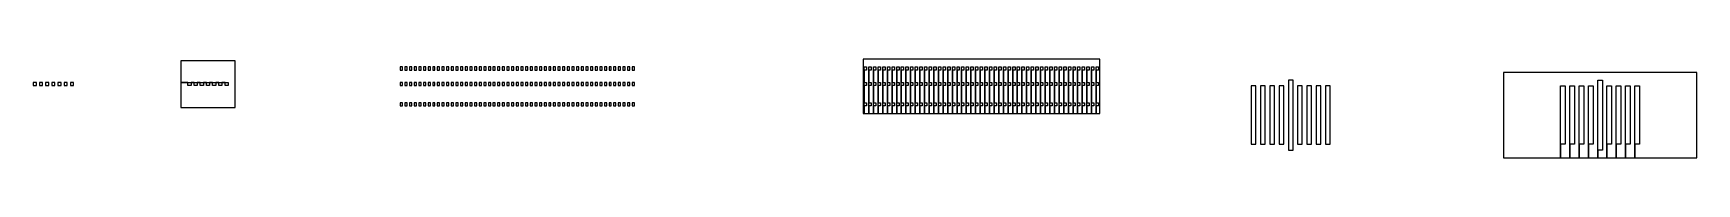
# Model space of a CAD drawing. Extents: x -1658 to 13316, y -10535 to 2882.
# Drawn here: x 3718 to 5869, y -8455 to -8328 of the extents above; entities that cross this region are included whole.
import ezdxf

# ---------------------------------------------------------------- set-up
doc = ezdxf.new("R2010")
doc.units = 0
doc.header["$MEASUREMENT"] = 0

msp = doc.modelspace()

# ---------------------------------------------------------------- linework, layer by layer
for points in [[(3908.7, -8390), (3978.7, -8390), (3978.7, -8330), (3908.7, -8330), (3908.7, -8358), (3969.7, -8358), (3969.7, -8362), (3965.7, -8362), (3965.7, -8358), (3961.7, -8358), (3961.7, -8362), (3957.7, -8362), (3957.7, -8358), (3953.7, -8358), (3953.7, -8362), (3949.7, -8362), (3949.7, -8358), (3945.7, -8358), (3945.7, -8362), (3941.7, -8362), (3941.7, -8358), (3937.7, -8358), (3937.7, -8362), (3933.7, -8362), (3933.7, -8358), (3929.7, -8358), (3929.7, -8362), (3925.7, -8362), (3925.7, -8358), (3921.7, -8358), (3921.7, -8362), (3917.7, -8362), (3917.7, -8358), (3908.7, -8358), (3908.7, -8390)], [(4192.2, -8342), (4195.2, -8342), (4195.2, -8338), (4192.2, -8338), (4192.2, -8342)], [(4198.2, -8342), (4201.2, -8342), (4201.2, -8338), (4198.2, -8338), (4198.2, -8342)], [(4204.2, -8342), (4207.2, -8342), (4207.2, -8338), (4204.2, -8338), (4204.2, -8342)], [(4210.2, -8342), (4213.2, -8342), (4213.2, -8338), (4210.2, -8338), (4210.2, -8342)], [(4216.2, -8342), (4219.2, -8342), (4219.2, -8338), (4216.2, -8338), (4216.2, -8342)], [(4222.2, -8342), (4225.2, -8342), (4225.2, -8338), (4222.2, -8338), (4222.2, -8342)], [(4228.2, -8342), (4231.2, -8342), (4231.2, -8338), (4228.2, -8338), (4228.2, -8342)], [(4234.2, -8342), (4237.2, -8342), (4237.2, -8338), (4234.2, -8338), (4234.2, -8342)], [(4240.2, -8342), (4243.2, -8342), (4243.2, -8338), (4240.2, -8338), (4240.2, -8342)], [(4246.2, -8342), (4249.2, -8342), (4249.2, -8338), (4246.2, -8338), (4246.2, -8342)], [(4252.2, -8342), (4255.2, -8342), (4255.2, -8338), (4252.2, -8338), (4252.2, -8342)], [(4258.2, -8342), (4261.2, -8342), (4261.2, -8338), (4258.2, -8338), (4258.2, -8342)], [(4264.2, -8342), (4267.2, -8342), (4267.2, -8338), (4264.2, -8338), (4264.2, -8342)], [(4270.2, -8342), (4273.2, -8342), (4273.2, -8338), (4270.2, -8338), (4270.2, -8342)], [(4276.2, -8342), (4279.2, -8342), (4279.2, -8338), (4276.2, -8338), (4276.2, -8342)], [(4282.2, -8342), (4285.2, -8342), (4285.2, -8338), (4282.2, -8338), (4282.2, -8342)], [(4288.2, -8342), (4291.2, -8342), (4291.2, -8338), (4288.2, -8338), (4288.2, -8342)], [(4294.2, -8342), (4297.2, -8342), (4297.2, -8338), (4294.2, -8338), (4294.2, -8342)], [(4300.2, -8342), (4303.2, -8342), (4303.2, -8338), (4300.2, -8338), (4300.2, -8342)], [(4306.2, -8342), (4309.2, -8342), (4309.2, -8338), (4306.2, -8338), (4306.2, -8342)], [(4312.2, -8342), (4315.2, -8342), (4315.2, -8338), (4312.2, -8338), (4312.2, -8342)], [(4318.2, -8342), (4321.2, -8342), (4321.2, -8338), (4318.2, -8338), (4318.2, -8342)], [(4324.2, -8342), (4327.2, -8342), (4327.2, -8338), (4324.2, -8338), (4324.2, -8342)], [(4330.2, -8342), (4333.2, -8342), (4333.2, -8338), (4330.2, -8338), (4330.2, -8342)], [(4336.2, -8342), (4339.2, -8342), (4339.2, -8338), (4336.2, -8338), (4336.2, -8342)], [(4342.2, -8342), (4345.2, -8342), (4345.2, -8338), (4342.2, -8338), (4342.2, -8342)], [(4348.2, -8342), (4351.2, -8342), (4351.2, -8338), (4348.2, -8338), (4348.2, -8342)], [(4354.2, -8342), (4357.2, -8342), (4357.2, -8338), (4354.2, -8338), (4354.2, -8342)], [(4360.2, -8342), (4363.2, -8342), (4363.2, -8338), (4360.2, -8338), (4360.2, -8342)], [(4366.2, -8342), (4369.2, -8342), (4369.2, -8338), (4366.2, -8338), (4366.2, -8342)], [(4372.2, -8342), (4375.2, -8342), (4375.2, -8338), (4372.2, -8338), (4372.2, -8342)], [(4378.2, -8342), (4381.2, -8342), (4381.2, -8338), (4378.2, -8338), (4378.2, -8342)], [(4384.2, -8342), (4387.2, -8342), (4387.2, -8338), (4384.2, -8338), (4384.2, -8342)], [(4390.2, -8342), (4393.2, -8342), (4393.2, -8338), (4390.2, -8338), (4390.2, -8342)], [(4396.2, -8342), (4399.2, -8342), (4399.2, -8338), (4396.2, -8338), (4396.2, -8342)], [(4402.2, -8342), (4405.2, -8342), (4405.2, -8338), (4402.2, -8338), (4402.2, -8342)], [(4408.2, -8342), (4411.2, -8342), (4411.2, -8338), (4408.2, -8338), (4408.2, -8342)], [(4414.2, -8342), (4417.2, -8342), (4417.2, -8338), (4414.2, -8338), (4414.2, -8342)], [(4420.2, -8342), (4423.2, -8342), (4423.2, -8338), (4420.2, -8338), (4420.2, -8342)], [(4426.2, -8342), (4429.2, -8342), (4429.2, -8338), (4426.2, -8338), (4426.2, -8342)], [(4432.2, -8342), (4435.2, -8342), (4435.2, -8338), (4432.2, -8338), (4432.2, -8342)], [(4438.2, -8342), (4441.2, -8342), (4441.2, -8338), (4438.2, -8338), (4438.2, -8342)], [(4444.2, -8342), (4447.2, -8342), (4447.2, -8338), (4444.2, -8338), (4444.2, -8342)], [(4450.2, -8342), (4453.2, -8342), (4453.2, -8338), (4450.2, -8338), (4450.2, -8342)], [(4456.2, -8342), (4459.2, -8342), (4459.2, -8338), (4456.2, -8338), (4456.2, -8342)], [(4462.2, -8342), (4465.2, -8342), (4465.2, -8338), (4462.2, -8338), (4462.2, -8342)], [(4468.2, -8342), (4471.2, -8342), (4471.2, -8338), (4468.2, -8338), (4468.2, -8342)], [(4474.2, -8342), (4477.2, -8342), (4477.2, -8338), (4474.2, -8338), (4474.2, -8342)], [(4480.2, -8342), (4483.2, -8342), (4483.2, -8338), (4480.2, -8338), (4480.2, -8342)], [(4486.2, -8342), (4489.2, -8342), (4489.2, -8338), (4486.2, -8338), (4486.2, -8342)], [(4492.2, -8342), (4495.2, -8342), (4495.2, -8338), (4492.2, -8338), (4492.2, -8342)], [(4790.7, -8398), (4792.2, -8398), (4792.2, -8338), (4795.2, -8338), (4795.2, -8342), (4792.2, -8342), (4792.2, -8358), (4795.2, -8358), (4795.2, -8362), (4792.2, -8362), (4792.2, -8384), (4795.2, -8384), (4795.2, -8388), (4792.2, -8388), (4792.2, -8398), (4798.2, -8398), (4798.2, -8338), (4801.2, -8338), (4801.2, -8342), (4798.2, -8342), (4798.2, -8358), (4801.2, -8358), (4801.2, -8362), (4798.2, -8362), (4798.2, -8384), (4801.2, -8384), (4801.2, -8388), (4798.2, -8388), (4798.2, -8398), (4804.2, -8398), (4804.2, -8338), (4807.2, -8338), (4807.2, -8342), (4804.2, -8342), (4804.2, -8358), (4807.2, -8358), (4807.2, -8362), (4804.2, -8362), (4804.2, -8384), (4807.2, -8384), (4807.2, -8388), (4804.2, -8388), (4804.2, -8398), (4810.2, -8398), (4810.2, -8338), (4813.2, -8338), (4813.2, -8342), (4810.2, -8342), (4810.2, -8358), (4813.2, -8358), (4813.2, -8362), (4810.2, -8362), (4810.2, -8384), (4813.2, -8384), (4813.2, -8388), (4810.2, -8388), (4810.2, -8398), (4816.2, -8398), (4816.2, -8338), (4819.2, -8338), (4819.2, -8342), (4816.2, -8342), (4816.2, -8358), (4819.2, -8358), (4819.2, -8362), (4816.2, -8362), (4816.2, -8384), (4819.2, -8384), (4819.2, -8388), (4816.2, -8388), (4816.2, -8398), (4822.2, -8398), (4822.2, -8338), (4825.2, -8338), (4825.2, -8342), (4822.2, -8342), (4822.2, -8358), (4825.2, -8358), (4825.2, -8362), (4822.2, -8362), (4822.2, -8384), (4825.2, -8384), (4825.2, -8388), (4822.2, -8388), (4822.2, -8398), (4828.2, -8398), (4828.2, -8338), (4831.2, -8338), (4831.2, -8342), (4828.2, -8342), (4828.2, -8358), (4831.2, -8358), (4831.2, -8362), (4828.2, -8362), (4828.2, -8384), (4831.2, -8384), (4831.2, -8388), (4828.2, -8388), (4828.2, -8398), (4834.2, -8398), (4834.2, -8338), (4837.2, -8338), (4837.2, -8342), (4834.2, -8342), (4834.2, -8358), (4837.2, -8358), (4837.2, -8362), (4834.2, -8362), (4834.2, -8384), (4837.2, -8384), (4837.2, -8388), (4834.2, -8388), (4834.2, -8398), (4840.2, -8398), (4840.2, -8338), (4843.2, -8338), (4843.2, -8342), (4840.2, -8342), (4840.2, -8358), (4843.2, -8358), (4843.2, -8362), (4840.2, -8362), (4840.2, -8384), (4843.2, -8384), (4843.2, -8388), (4840.2, -8388), (4840.2, -8398), (4846.2, -8398), (4846.2, -8338), (4849.2, -8338), (4849.2, -8342), (4846.2, -8342), (4846.2, -8358), (4849.2, -8358), (4849.2, -8362), (4846.2, -8362), (4846.2, -8384), (4849.2, -8384), (4849.2, -8388), (4846.2, -8388), (4846.2, -8398), (4852.2, -8398), (4852.2, -8338), (4855.2, -8338), (4855.2, -8342), (4852.2, -8342), (4852.2, -8358), (4855.2, -8358), (4855.2, -8362), (4852.2, -8362), (4852.2, -8384), (4855.2, -8384), (4855.2, -8388), (4852.2, -8388), (4852.2, -8398), (4858.2, -8398), (4858.2, -8338), (4861.2, -8338), (4861.2, -8342), (4858.2, -8342), (4858.2, -8358), (4861.2, -8358), (4861.2, -8362), (4858.2, -8362), (4858.2, -8384), (4861.2, -8384), (4861.2, -8388), (4858.2, -8388), (4858.2, -8398), (4864.2, -8398), (4864.2, -8338), (4867.2, -8338), (4867.2, -8342), (4864.2, -8342), (4864.2, -8358), (4867.2, -8358), (4867.2, -8362), (4864.2, -8362), (4864.2, -8384), (4867.2, -8384), (4867.2, -8388), (4864.2, -8388), (4864.2, -8398), (4870.2, -8398), (4870.2, -8338), (4873.2, -8338), (4873.2, -8342), (4870.2, -8342), (4870.2, -8358), (4873.2, -8358), (4873.2, -8362), (4870.2, -8362), (4870.2, -8384), (4873.2, -8384), (4873.2, -8388), (4870.2, -8388), (4870.2, -8398), (4876.2, -8398), (4876.2, -8338), (4879.2, -8338), (4879.2, -8342), (4876.2, -8342), (4876.2, -8358), (4879.2, -8358), (4879.2, -8362), (4876.2, -8362), (4876.2, -8384), (4879.2, -8384), (4879.2, -8388), (4876.2, -8388), (4876.2, -8398), (4882.2, -8398), (4882.2, -8338), (4885.2, -8338), (4885.2, -8342), (4882.2, -8342), (4882.2, -8358), (4885.2, -8358), (4885.2, -8362), (4882.2, -8362), (4882.2, -8384), (4885.2, -8384), (4885.2, -8388), (4882.2, -8388), (4882.2, -8398), (4888.2, -8398), (4888.2, -8338), (4891.2, -8338), (4891.2, -8342), (4888.2, -8342), (4888.2, -8358), (4891.2, -8358), (4891.2, -8362), (4888.2, -8362), (4888.2, -8384), (4891.2, -8384), (4891.2, -8388), (4888.2, -8388), (4888.2, -8398), (4894.2, -8398), (4894.2, -8338), (4897.2, -8338), (4897.2, -8342), (4894.2, -8342), (4894.2, -8358), (4897.2, -8358), (4897.2, -8362), (4894.2, -8362), (4894.2, -8384), (4897.2, -8384), (4897.2, -8388), (4894.2, -8388), (4894.2, -8398), (4900.2, -8398), (4900.2, -8338), (4903.2, -8338), (4903.2, -8342), (4900.2, -8342), (4900.2, -8358), (4903.2, -8358), (4903.2, -8362), (4900.2, -8362), (4900.2, -8384), (4903.2, -8384), (4903.2, -8388), (4900.2, -8388), (4900.2, -8398), (4906.2, -8398), (4906.2, -8338), (4909.2, -8338), (4909.2, -8342), (4906.2, -8342), (4906.2, -8358), (4909.2, -8358), (4909.2, -8362), (4906.2, -8362), (4906.2, -8384), (4909.2, -8384), (4909.2, -8388), (4906.2, -8388), (4906.2, -8398), (4912.2, -8398), (4912.2, -8338), (4915.2, -8338), (4915.2, -8342), (4912.2, -8342), (4912.2, -8358), (4915.2, -8358), (4915.2, -8362), (4912.2, -8362), (4912.2, -8384), (4915.2, -8384), (4915.2, -8388), (4912.2, -8388), (4912.2, -8398), (4918.2, -8398), (4918.2, -8338), (4921.2, -8338), (4921.2, -8342), (4918.2, -8342), (4918.2, -8358), (4921.2, -8358), (4921.2, -8362), (4918.2, -8362), (4918.2, -8384), (4921.2, -8384), (4921.2, -8388), (4918.2, -8388), (4918.2, -8398), (4924.2, -8398), (4924.2, -8338), (4927.2, -8338), (4927.2, -8342), (4924.2, -8342), (4924.2, -8358), (4927.2, -8358), (4927.2, -8362), (4924.2, -8362), (4924.2, -8384), (4927.2, -8384), (4927.2, -8388), (4924.2, -8388), (4924.2, -8398), (4930.2, -8398), (4930.2, -8338), (4933.2, -8338), (4933.2, -8342), (4930.2, -8342), (4930.2, -8358), (4933.2, -8358), (4933.2, -8362), (4930.2, -8362), (4930.2, -8384), (4933.2, -8384), (4933.2, -8388), (4930.2, -8388), (4930.2, -8398), (4936.2, -8398), (4936.2, -8338), (4939.2, -8338), (4939.2, -8342), (4936.2, -8342), (4936.2, -8358), (4939.2, -8358), (4939.2, -8362), (4936.2, -8362), (4936.2, -8384), (4939.2, -8384), (4939.2, -8388), (4936.2, -8388), (4936.2, -8398), (4942.2, -8398), (4942.2, -8338), (4945.2, -8338), (4945.2, -8342), (4942.2, -8342), (4942.2, -8358), (4945.2, -8358), (4945.2, -8362), (4942.2, -8362), (4942.2, -8384), (4945.2, -8384), (4945.2, -8388), (4942.2, -8388), (4942.2, -8398), (4948.2, -8398), (4948.2, -8338), (4951.2, -8338), (4951.2, -8342), (4948.2, -8342), (4948.2, -8358), (4951.2, -8358), (4951.2, -8362), (4948.2, -8362), (4948.2, -8384), (4951.2, -8384), (4951.2, -8388), (4948.2, -8388), (4948.2, -8398), (4954.2, -8398), (4954.2, -8338), (4957.2, -8338), (4957.2, -8342), (4954.2, -8342), (4954.2, -8358), (4957.2, -8358), (4957.2, -8362), (4954.2, -8362), (4954.2, -8384), (4957.2, -8384), (4957.2, -8388), (4954.2, -8388), (4954.2, -8398), (4960.2, -8398), (4960.2, -8338), (4963.2, -8338), (4963.2, -8342), (4960.2, -8342), (4960.2, -8358), (4963.2, -8358), (4963.2, -8362), (4960.2, -8362), (4960.2, -8384), (4963.2, -8384), (4963.2, -8388), (4960.2, -8388), (4960.2, -8398), (4966.2, -8398), (4966.2, -8338), (4969.2, -8338), (4969.2, -8342), (4966.2, -8342), (4966.2, -8358), (4969.2, -8358), (4969.2, -8362), (4966.2, -8362), (4966.2, -8384), (4969.2, -8384), (4969.2, -8388), (4966.2, -8388), (4966.2, -8398), (4972.2, -8398), (4972.2, -8338), (4975.2, -8338), (4975.2, -8342), (4972.2, -8342), (4972.2, -8358), (4975.2, -8358), (4975.2, -8362), (4972.2, -8362), (4972.2, -8384), (4975.2, -8384), (4975.2, -8388), (4972.2, -8388), (4972.2, -8398), (4978.2, -8398), (4978.2, -8338), (4981.2, -8338), (4981.2, -8342), (4978.2, -8342), (4978.2, -8358), (4981.2, -8358), (4981.2, -8362), (4978.2, -8362), (4978.2, -8384), (4981.2, -8384), (4981.2, -8388), (4978.2, -8388), (4978.2, -8398), (4984.2, -8398), (4984.2, -8338), (4987.2, -8338), (4987.2, -8342), (4984.2, -8342), (4984.2, -8358), (4987.2, -8358), (4987.2, -8362), (4984.2, -8362), (4984.2, -8384), (4987.2, -8384), (4987.2, -8388), (4984.2, -8388), (4984.2, -8398), (4990.2, -8398), (4990.2, -8338), (4993.2, -8338), (4993.2, -8342), (4990.2, -8342), (4990.2, -8358), (4993.2, -8358), (4993.2, -8362), (4990.2, -8362), (4990.2, -8384), (4993.2, -8384), (4993.2, -8388), (4990.2, -8388), (4990.2, -8398), (4996.2, -8398), (4996.2, -8338), (4999.2, -8338), (4999.2, -8342), (4996.2, -8342), (4996.2, -8358), (4999.2, -8358), (4999.2, -8362), (4996.2, -8362), (4996.2, -8384), (4999.2, -8384), (4999.2, -8388), (4996.2, -8388), (4996.2, -8398), (5002.2, -8398), (5002.2, -8338), (5005.2, -8338), (5005.2, -8342), (5002.2, -8342), (5002.2, -8358), (5005.2, -8358), (5005.2, -8362), (5002.2, -8362), (5002.2, -8384), (5005.2, -8384), (5005.2, -8388), (5002.2, -8388), (5002.2, -8398), (5008.2, -8398), (5008.2, -8338), (5011.2, -8338), (5011.2, -8342), (5008.2, -8342), (5008.2, -8358), (5011.2, -8358), (5011.2, -8362), (5008.2, -8362), (5008.2, -8384), (5011.2, -8384), (5011.2, -8388), (5008.2, -8388), (5008.2, -8398), (5014.2, -8398), (5014.2, -8338), (5017.2, -8338), (5017.2, -8342), (5014.2, -8342), (5014.2, -8358), (5017.2, -8358), (5017.2, -8362), (5014.2, -8362), (5014.2, -8384), (5017.2, -8384), (5017.2, -8388), (5014.2, -8388), (5014.2, -8398), (5020.2, -8398), (5020.2, -8338), (5023.2, -8338), (5023.2, -8342), (5020.2, -8342), (5020.2, -8358), (5023.2, -8358), (5023.2, -8362), (5020.2, -8362), (5020.2, -8384), (5023.2, -8384), (5023.2, -8388), (5020.2, -8388), (5020.2, -8398), (5026.2, -8398), (5026.2, -8338), (5029.2, -8338), (5029.2, -8342), (5026.2, -8342), (5026.2, -8358), (5029.2, -8358), (5029.2, -8362), (5026.2, -8362), (5026.2, -8384), (5029.2, -8384), (5029.2, -8388), (5026.2, -8388), (5026.2, -8398), (5032.2, -8398), (5032.2, -8338), (5035.2, -8338), (5035.2, -8342), (5032.2, -8342), (5032.2, -8358), (5035.2, -8358), (5035.2, -8362), (5032.2, -8362), (5032.2, -8384), (5035.2, -8384), (5035.2, -8388), (5032.2, -8388), (5032.2, -8398), (5038.2, -8398), (5038.2, -8338), (5041.2, -8338), (5041.2, -8342), (5038.2, -8342), (5038.2, -8358), (5041.2, -8358), (5041.2, -8362), (5038.2, -8362), (5038.2, -8384), (5041.2, -8384), (5041.2, -8388), (5038.2, -8388), (5038.2, -8398), (5044.2, -8398), (5044.2, -8338), (5047.2, -8338), (5047.2, -8342), (5044.2, -8342), (5044.2, -8358), (5047.2, -8358), (5047.2, -8362), (5044.2, -8362), (5044.2, -8384), (5047.2, -8384), (5047.2, -8388), (5044.2, -8388), (5044.2, -8398), (5050.2, -8398), (5050.2, -8338), (5053.2, -8338), (5053.2, -8342), (5050.2, -8342), (5050.2, -8358), (5053.2, -8358), (5053.2, -8362), (5050.2, -8362), (5050.2, -8384), (5053.2, -8384), (5053.2, -8388), (5050.2, -8388), (5050.2, -8398), (5056.2, -8398), (5056.2, -8338), (5059.2, -8338), (5059.2, -8342), (5056.2, -8342), (5056.2, -8358), (5059.2, -8358), (5059.2, -8362), (5056.2, -8362), (5056.2, -8384), (5059.2, -8384), (5059.2, -8388), (5056.2, -8388), (5056.2, -8398), (5062.2, -8398), (5062.2, -8338), (5065.2, -8338), (5065.2, -8342), (5062.2, -8342), (5062.2, -8358), (5065.2, -8358), (5065.2, -8362), (5062.2, -8362), (5062.2, -8384), (5065.2, -8384), (5065.2, -8388), (5062.2, -8388), (5062.2, -8398), (5068.2, -8398), (5068.2, -8338), (5071.2, -8338), (5071.2, -8342), (5068.2, -8342), (5068.2, -8358), (5071.2, -8358), (5071.2, -8362), (5068.2, -8362), (5068.2, -8384), (5071.2, -8384), (5071.2, -8388), (5068.2, -8388), (5068.2, -8398), (5074.2, -8398), (5074.2, -8338), (5077.2, -8338), (5077.2, -8342), (5074.2, -8342), (5074.2, -8358), (5077.2, -8358), (5077.2, -8362), (5074.2, -8362), (5074.2, -8384), (5077.2, -8384), (5077.2, -8388), (5074.2, -8388), (5074.2, -8398), (5080.2, -8398), (5080.2, -8338), (5083.2, -8338), (5083.2, -8342), (5080.2, -8342), (5080.2, -8358), (5083.2, -8358), (5083.2, -8362), (5080.2, -8362), (5080.2, -8384), (5083.2, -8384), (5083.2, -8388), (5080.2, -8388), (5080.2, -8398), (5086.2, -8398), (5086.2, -8338), (5089.2, -8338), (5089.2, -8342), (5086.2, -8342), (5086.2, -8358), (5089.2, -8358), (5089.2, -8362), (5086.2, -8362), (5086.2, -8384), (5089.2, -8384), (5089.2, -8388), (5086.2, -8388), (5086.2, -8398), (5092.2, -8398), (5092.2, -8338), (5095.2, -8338), (5095.2, -8342), (5092.2, -8342), (5092.2, -8358), (5095.2, -8358), (5095.2, -8362), (5092.2, -8362), (5092.2, -8384), (5095.2, -8384), (5095.2, -8388), (5092.2, -8388), (5092.2, -8398), (5096.7, -8398), (5096.7, -8328), (4790.7, -8328), (4790.7, -8398)], [(5618.7, -8455), (5692.7, -8455), (5692.7, -8362.5), (5698.7, -8362.5), (5698.7, -8437.5), (5692.7, -8437.5), (5692.7, -8455), (5704.7, -8455), (5704.7, -8362.5), (5710.7, -8362.5), (5710.7, -8437.5), (5704.7, -8437.5), (5704.7, -8455), (5716.7, -8455), (5716.7, -8362.5), (5722.7, -8362.5), (5722.7, -8437.5), (5716.7, -8437.5), (5716.7, -8455), (5728.7, -8455), (5728.7, -8362.5), (5734.7, -8362.5), (5734.7, -8437.5), (5728.7, -8437.5), (5728.7, -8455), (5740.7, -8455), (5740.7, -8355), (5746.7, -8355), (5746.7, -8445), (5740.7, -8445), (5740.7, -8455), (5752.7, -8455), (5752.7, -8362.5), (5758.7, -8362.5), (5758.7, -8437.5), (5752.7, -8437.5), (5752.7, -8455), (5764.7, -8455), (5764.7, -8362.5), (5770.7, -8362.5), (5770.7, -8437.5), (5764.7, -8437.5), (5764.7, -8455), (5776.7, -8455), (5776.7, -8362.5), (5782.7, -8362.5), (5782.7, -8437.5), (5776.7, -8437.5), (5776.7, -8455), (5788.7, -8455), (5788.7, -8362.5), (5794.7, -8362.5), (5794.7, -8437.5), (5788.7, -8437.5), (5788.7, -8455), (5868.7, -8455), (5868.7, -8345), (5618.7, -8345), (5618.7, -8455)], [(3717.7, -8362), (3721.7, -8362), (3721.7, -8358), (3717.7, -8358), (3717.7, -8362)], [(3725.7, -8362), (3729.7, -8362), (3729.7, -8358), (3725.7, -8358), (3725.7, -8362)], [(3733.7, -8362), (3737.7, -8362), (3737.7, -8358), (3733.7, -8358), (3733.7, -8362)], [(3741.7, -8362), (3745.7, -8362), (3745.7, -8358), (3741.7, -8358), (3741.7, -8362)], [(3749.7, -8362), (3753.7, -8362), (3753.7, -8358), (3749.7, -8358), (3749.7, -8362)], [(3757.7, -8362), (3761.7, -8362), (3761.7, -8358), (3757.7, -8358), (3757.7, -8362)], [(3765.7, -8362), (3769.7, -8362), (3769.7, -8358), (3765.7, -8358), (3765.7, -8362)], [(4192.2, -8362), (4195.2, -8362), (4195.2, -8358), (4192.2, -8358), (4192.2, -8362)], [(4198.2, -8362), (4201.2, -8362), (4201.2, -8358), (4198.2, -8358), (4198.2, -8362)], [(4204.2, -8362), (4207.2, -8362), (4207.2, -8358), (4204.2, -8358), (4204.2, -8362)], [(4210.2, -8362), (4213.2, -8362), (4213.2, -8358), (4210.2, -8358), (4210.2, -8362)], [(4216.2, -8362), (4219.2, -8362), (4219.2, -8358), (4216.2, -8358), (4216.2, -8362)], [(4222.2, -8362), (4225.2, -8362), (4225.2, -8358), (4222.2, -8358), (4222.2, -8362)], [(4228.2, -8362), (4231.2, -8362), (4231.2, -8358), (4228.2, -8358), (4228.2, -8362)], [(4234.2, -8362), (4237.2, -8362), (4237.2, -8358), (4234.2, -8358), (4234.2, -8362)], [(4240.2, -8362), (4243.2, -8362), (4243.2, -8358), (4240.2, -8358), (4240.2, -8362)], [(4246.2, -8362), (4249.2, -8362), (4249.2, -8358), (4246.2, -8358), (4246.2, -8362)], [(4252.2, -8362), (4255.2, -8362), (4255.2, -8358), (4252.2, -8358), (4252.2, -8362)], [(4258.2, -8362), (4261.2, -8362), (4261.2, -8358), (4258.2, -8358), (4258.2, -8362)], [(4264.2, -8362), (4267.2, -8362), (4267.2, -8358), (4264.2, -8358), (4264.2, -8362)], [(4270.2, -8362), (4273.2, -8362), (4273.2, -8358), (4270.2, -8358), (4270.2, -8362)], [(4276.2, -8362), (4279.2, -8362), (4279.2, -8358), (4276.2, -8358), (4276.2, -8362)], [(4282.2, -8362), (4285.2, -8362), (4285.2, -8358), (4282.2, -8358), (4282.2, -8362)], [(4288.2, -8362), (4291.2, -8362), (4291.2, -8358), (4288.2, -8358), (4288.2, -8362)], [(4294.2, -8362), (4297.2, -8362), (4297.2, -8358), (4294.2, -8358), (4294.2, -8362)], [(4300.2, -8362), (4303.2, -8362), (4303.2, -8358), (4300.2, -8358), (4300.2, -8362)], [(4306.2, -8362), (4309.2, -8362), (4309.2, -8358), (4306.2, -8358), (4306.2, -8362)], [(4312.2, -8362), (4315.2, -8362), (4315.2, -8358), (4312.2, -8358), (4312.2, -8362)], [(4318.2, -8362), (4321.2, -8362), (4321.2, -8358), (4318.2, -8358), (4318.2, -8362)], [(4324.2, -8362), (4327.2, -8362), (4327.2, -8358), (4324.2, -8358), (4324.2, -8362)], [(4330.2, -8362), (4333.2, -8362), (4333.2, -8358), (4330.2, -8358), (4330.2, -8362)], [(4336.2, -8362), (4339.2, -8362), (4339.2, -8358), (4336.2, -8358), (4336.2, -8362)], [(4342.2, -8362), (4345.2, -8362), (4345.2, -8358), (4342.2, -8358), (4342.2, -8362)], [(4348.2, -8362), (4351.2, -8362), (4351.2, -8358), (4348.2, -8358), (4348.2, -8362)], [(4354.2, -8362), (4357.2, -8362), (4357.2, -8358), (4354.2, -8358), (4354.2, -8362)], [(4360.2, -8362), (4363.2, -8362), (4363.2, -8358), (4360.2, -8358), (4360.2, -8362)], [(4366.2, -8362), (4369.2, -8362), (4369.2, -8358), (4366.2, -8358), (4366.2, -8362)], [(4372.2, -8362), (4375.2, -8362), (4375.2, -8358), (4372.2, -8358), (4372.2, -8362)], [(4378.2, -8362), (4381.2, -8362), (4381.2, -8358), (4378.2, -8358), (4378.2, -8362)], [(4384.2, -8362), (4387.2, -8362), (4387.2, -8358), (4384.2, -8358), (4384.2, -8362)], [(4390.2, -8362), (4393.2, -8362), (4393.2, -8358), (4390.2, -8358), (4390.2, -8362)], [(4396.2, -8362), (4399.2, -8362), (4399.2, -8358), (4396.2, -8358), (4396.2, -8362)], [(4402.2, -8362), (4405.2, -8362), (4405.2, -8358), (4402.2, -8358), (4402.2, -8362)], [(4408.2, -8362), (4411.2, -8362), (4411.2, -8358), (4408.2, -8358), (4408.2, -8362)], [(4414.2, -8362), (4417.2, -8362), (4417.2, -8358), (4414.2, -8358), (4414.2, -8362)], [(4420.2, -8362), (4423.2, -8362), (4423.2, -8358), (4420.2, -8358), (4420.2, -8362)], [(4426.2, -8362), (4429.2, -8362), (4429.2, -8358), (4426.2, -8358), (4426.2, -8362)], [(4432.2, -8362), (4435.2, -8362), (4435.2, -8358), (4432.2, -8358), (4432.2, -8362)], [(4438.2, -8362), (4441.2, -8362), (4441.2, -8358), (4438.2, -8358), (4438.2, -8362)], [(4444.2, -8362), (4447.2, -8362), (4447.2, -8358), (4444.2, -8358), (4444.2, -8362)], [(4450.2, -8362), (4453.2, -8362), (4453.2, -8358), (4450.2, -8358), (4450.2, -8362)], [(4456.2, -8362), (4459.2, -8362), (4459.2, -8358), (4456.2, -8358), (4456.2, -8362)], [(4462.2, -8362), (4465.2, -8362), (4465.2, -8358), (4462.2, -8358), (4462.2, -8362)], [(4468.2, -8362), (4471.2, -8362), (4471.2, -8358), (4468.2, -8358), (4468.2, -8362)], [(4474.2, -8362), (4477.2, -8362), (4477.2, -8358), (4474.2, -8358), (4474.2, -8362)], [(4480.2, -8362), (4483.2, -8362), (4483.2, -8358), (4480.2, -8358), (4480.2, -8362)], [(4486.2, -8362), (4489.2, -8362), (4489.2, -8358), (4486.2, -8358), (4486.2, -8362)], [(4492.2, -8362), (4495.2, -8362), (4495.2, -8358), (4492.2, -8358), (4492.2, -8362)], [(5292.7, -8437.5), (5298.7, -8437.5), (5298.7, -8362.5), (5292.7, -8362.5), (5292.7, -8437.5)], [(5304.7, -8437.5), (5310.7, -8437.5), (5310.7, -8362.5), (5304.7, -8362.5), (5304.7, -8437.5)], [(5316.7, -8437.5), (5322.7, -8437.5), (5322.7, -8362.5), (5316.7, -8362.5), (5316.7, -8437.5)], [(5328.7, -8437.5), (5334.7, -8437.5), (5334.7, -8362.5), (5328.7, -8362.5), (5328.7, -8437.5)], [(5340.7, -8445), (5346.7, -8445), (5346.7, -8355), (5340.7, -8355), (5340.7, -8445)], [(5352.7, -8437.5), (5358.7, -8437.5), (5358.7, -8362.5), (5352.7, -8362.5), (5352.7, -8437.5)], [(5364.7, -8437.5), (5370.7, -8437.5), (5370.7, -8362.5), (5364.7, -8362.5), (5364.7, -8437.5)], [(5376.7, -8437.5), (5382.7, -8437.5), (5382.7, -8362.5), (5376.7, -8362.5), (5376.7, -8437.5)], [(5388.7, -8437.5), (5394.7, -8437.5), (5394.7, -8362.5), (5388.7, -8362.5), (5388.7, -8437.5)], [(4192.2, -8388), (4195.2, -8388), (4195.2, -8384), (4192.2, -8384), (4192.2, -8388)], [(4198.2, -8388), (4201.2, -8388), (4201.2, -8384), (4198.2, -8384), (4198.2, -8388)], [(4204.2, -8388), (4207.2, -8388), (4207.2, -8384), (4204.2, -8384), (4204.2, -8388)], [(4210.2, -8388), (4213.2, -8388), (4213.2, -8384), (4210.2, -8384), (4210.2, -8388)], [(4216.2, -8388), (4219.2, -8388), (4219.2, -8384), (4216.2, -8384), (4216.2, -8388)], [(4222.2, -8388), (4225.2, -8388), (4225.2, -8384), (4222.2, -8384), (4222.2, -8388)], [(4228.2, -8388), (4231.2, -8388), (4231.2, -8384), (4228.2, -8384), (4228.2, -8388)], [(4234.2, -8388), (4237.2, -8388), (4237.2, -8384), (4234.2, -8384), (4234.2, -8388)], [(4240.2, -8388), (4243.2, -8388), (4243.2, -8384), (4240.2, -8384), (4240.2, -8388)], [(4246.2, -8388), (4249.2, -8388), (4249.2, -8384), (4246.2, -8384), (4246.2, -8388)], [(4252.2, -8388), (4255.2, -8388), (4255.2, -8384), (4252.2, -8384), (4252.2, -8388)], [(4258.2, -8388), (4261.2, -8388), (4261.2, -8384), (4258.2, -8384), (4258.2, -8388)], [(4264.2, -8388), (4267.2, -8388), (4267.2, -8384), (4264.2, -8384), (4264.2, -8388)], [(4270.2, -8388), (4273.2, -8388), (4273.2, -8384), (4270.2, -8384), (4270.2, -8388)], [(4276.2, -8388), (4279.2, -8388), (4279.2, -8384), (4276.2, -8384), (4276.2, -8388)], [(4282.2, -8388), (4285.2, -8388), (4285.2, -8384), (4282.2, -8384), (4282.2, -8388)], [(4288.2, -8388), (4291.2, -8388), (4291.2, -8384), (4288.2, -8384), (4288.2, -8388)], [(4294.2, -8388), (4297.2, -8388), (4297.2, -8384), (4294.2, -8384), (4294.2, -8388)], [(4300.2, -8388), (4303.2, -8388), (4303.2, -8384), (4300.2, -8384), (4300.2, -8388)], [(4306.2, -8388), (4309.2, -8388), (4309.2, -8384), (4306.2, -8384), (4306.2, -8388)], [(4312.2, -8388), (4315.2, -8388), (4315.2, -8384), (4312.2, -8384), (4312.2, -8388)], [(4318.2, -8388), (4321.2, -8388), (4321.2, -8384), (4318.2, -8384), (4318.2, -8388)], [(4324.2, -8388), (4327.2, -8388), (4327.2, -8384), (4324.2, -8384), (4324.2, -8388)], [(4330.2, -8388), (4333.2, -8388), (4333.2, -8384), (4330.2, -8384), (4330.2, -8388)], [(4336.2, -8388), (4339.2, -8388), (4339.2, -8384), (4336.2, -8384), (4336.2, -8388)], [(4342.2, -8388), (4345.2, -8388), (4345.2, -8384), (4342.2, -8384), (4342.2, -8388)], [(4348.2, -8388), (4351.2, -8388), (4351.2, -8384), (4348.2, -8384), (4348.2, -8388)], [(4354.2, -8388), (4357.2, -8388), (4357.2, -8384), (4354.2, -8384), (4354.2, -8388)], [(4360.2, -8388), (4363.2, -8388), (4363.2, -8384), (4360.2, -8384), (4360.2, -8388)], [(4366.2, -8388), (4369.2, -8388), (4369.2, -8384), (4366.2, -8384), (4366.2, -8388)], [(4372.2, -8388), (4375.2, -8388), (4375.2, -8384), (4372.2, -8384), (4372.2, -8388)], [(4378.2, -8388), (4381.2, -8388), (4381.2, -8384), (4378.2, -8384), (4378.2, -8388)], [(4384.2, -8388), (4387.2, -8388), (4387.2, -8384), (4384.2, -8384), (4384.2, -8388)], [(4390.2, -8388), (4393.2, -8388), (4393.2, -8384), (4390.2, -8384), (4390.2, -8388)], [(4396.2, -8388), (4399.2, -8388), (4399.2, -8384), (4396.2, -8384), (4396.2, -8388)], [(4402.2, -8388), (4405.2, -8388), (4405.2, -8384), (4402.2, -8384), (4402.2, -8388)], [(4408.2, -8388), (4411.2, -8388), (4411.2, -8384), (4408.2, -8384), (4408.2, -8388)], [(4414.2, -8388), (4417.2, -8388), (4417.2, -8384), (4414.2, -8384), (4414.2, -8388)], [(4420.2, -8388), (4423.2, -8388), (4423.2, -8384), (4420.2, -8384), (4420.2, -8388)], [(4426.2, -8388), (4429.2, -8388), (4429.2, -8384), (4426.2, -8384), (4426.2, -8388)], [(4432.2, -8388), (4435.2, -8388), (4435.2, -8384), (4432.2, -8384), (4432.2, -8388)], [(4438.2, -8388), (4441.2, -8388), (4441.2, -8384), (4438.2, -8384), (4438.2, -8388)], [(4444.2, -8388), (4447.2, -8388), (4447.2, -8384), (4444.2, -8384), (4444.2, -8388)], [(4450.2, -8388), (4453.2, -8388), (4453.2, -8384), (4450.2, -8384), (4450.2, -8388)], [(4456.2, -8388), (4459.2, -8388), (4459.2, -8384), (4456.2, -8384), (4456.2, -8388)], [(4462.2, -8388), (4465.2, -8388), (4465.2, -8384), (4462.2, -8384), (4462.2, -8388)], [(4468.2, -8388), (4471.2, -8388), (4471.2, -8384), (4468.2, -8384), (4468.2, -8388)], [(4474.2, -8388), (4477.2, -8388), (4477.2, -8384), (4474.2, -8384), (4474.2, -8388)], [(4480.2, -8388), (4483.2, -8388), (4483.2, -8384), (4480.2, -8384), (4480.2, -8388)], [(4486.2, -8388), (4489.2, -8388), (4489.2, -8384), (4486.2, -8384), (4486.2, -8388)], [(4492.2, -8388), (4495.2, -8388), (4495.2, -8384), (4492.2, -8384), (4492.2, -8388)]]:
    msp.add_lwpolyline(points, close=True)

doc.saveas('drawing.dxf')
